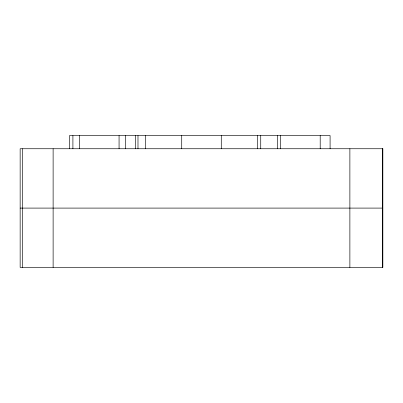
<?xml version="1.0" encoding="UTF-8"?>
<svg xmlns="http://www.w3.org/2000/svg" width="403" height="403" viewBox="0 0 403 403"><rect width="100%" height="100%" fill="white"/><g stroke="black" fill="none" stroke-linecap="round" stroke-linejoin="round"><path stroke-width="0.6" d="M20.15 208.094L382.568 208.094M382.568 148.742L382.568 267.446M349.88 148.742L349.88 267.446M330.092 148.742L330.092 135.554L69.487 135.554L69.487 148.742M320.204 135.554L320.204 148.742M280.634 135.554L280.634 148.742M277.34 135.554L277.34 148.742M260.731 135.554L260.731 148.742M257.552 135.554L257.552 148.742M221.282 135.554L221.282 148.742M181.718 135.554L181.718 148.742M145.448 135.554L145.448 148.742M137.987 135.554L137.987 148.742M135.433 135.554L135.433 148.742M125.66 135.554L125.66 148.742M119.066 135.554L119.066 148.742M79.502 135.554L79.502 148.742M72.908 135.554L72.908 148.742M53.12 148.742L53.12 267.446M22.659 148.742L22.659 267.446M382.85 148.742L20.15 148.742L20.15 267.446L382.85 267.446L382.85 148.742"/></g></svg>
